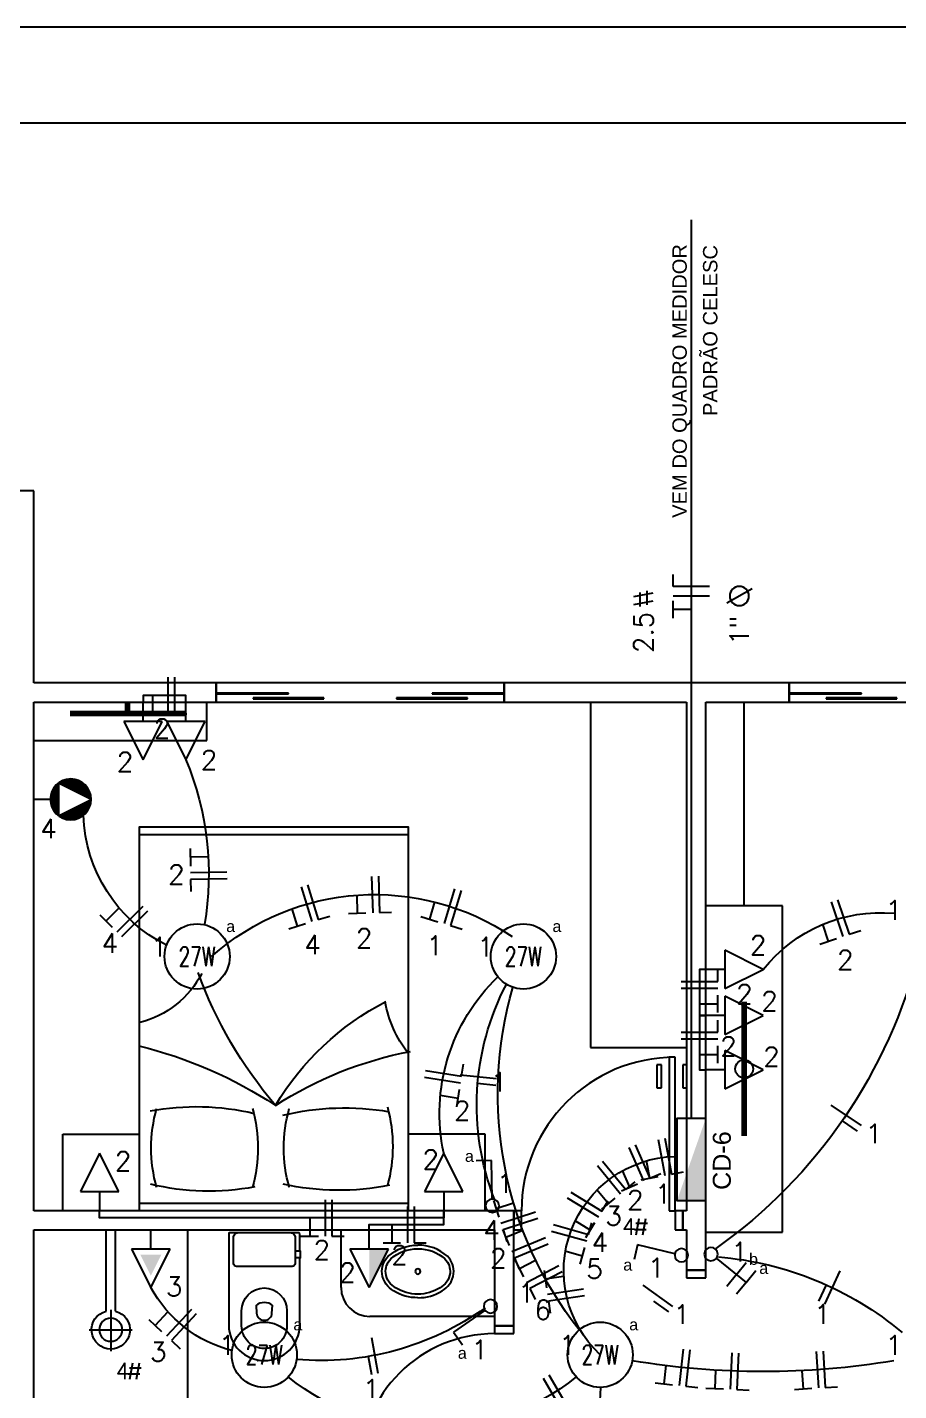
# Model space of a CAD drawing. Header units: metres. Extents: x 49 to 320, y -91 to 27.
# Drawn here: x 160.79 to 165.33, y -53.84 to -46.74 of the extents above; entities that cross this region are included whole.
import ezdxf
from ezdxf.enums import TextEntityAlignment as Align

# ---------------------------------------------------------------- set-up
doc = ezdxf.new("R2010")
doc.units = ezdxf.units.M
doc.header["$LTSCALE"] = 0.2
for name, color, linetype in [('ARQ-___-___-LEG', 3, 'Continuous'), ('ARQ-EQP', 24, 'Continuous'), ('ARQ-EQP-___-INT', 7, 'Continuous'), ('ARQ-MOB-___-INT', 7, 'Continuous'), ('BITOLA', 7, 'Continuous'), ('CIRCUITO', 7, 'Continuous'), ('CIRCUITO_FIACAO', 10, 'Continuous'), ('INTERRUPTORES', 6, 'Continuous'), ('LUMINARIAS', 1, 'Continuous'), ('SOMENTE_FIACAO', 3, 'Continuous'), ('SOMENTE_TUBULACAO', 5, 'Continuous'), ('TEXTO_INTERRUPTOR', 7, 'Continuous'), ('TOMADAS', 3, 'Continuous')]:
    doc.layers.add(name, color=color, linetype=linetype)
doc.styles.add('REGUA100', font='arial.ttf')
doc.styles.add('REGUA60', font='arial.ttf')
doc.styles.add('ROMANS', font='romans', dxfattribs={"height": 6})
doc.styles.get("Standard").update_dxf_attribs({"font": 'arial.ttf'})

# ---------------------------------------------------------------- blocks, each defined once
blk = doc.blocks.new('SAC616S2')
at = {"layer": 'ARQ-EQP', "color": 0, "linetype": 'ByBlock'}
blk.add_lwpolyline([(18.17, -1.5, -0.329256), (18.5, -1.88), (18.5, -49.6, -0.412623), (0, -68, -0.412623), (-18.5, -49.6), (-18.5, -14.45), (-18.9, -14.45), (-18.9, -10.95), (-18.5, -10.95), (-18.5, -1.88, -0.329256), (-18.17, -1.5), (-17.25, -1.5), (0, -1.5), (17.29, -1.5)], format="xyb", close=True, dxfattribs=at)
at = {"layer": 'ARQ-EQP-___-INT'}
for p, q in [((-18.5, -10.95), (-16, -10.95)), ((-18.5, -14.45), (-16, -14.45))]:
    blk.add_line(p, q, dxfattribs=at)
blk.add_lwpolyline([(-14, -1.5, 0.324141), (-16, -3.5), (-16, -17.5, 0.333333), (-14.5, -19), (0, -19), (14.5, -19, 0.333333), (16, -17.5), (16, -3.5, 0.324141), (14, -1.5, 0.324141)], format="xyb", dxfattribs=at)
for points in [[(0, -61.7, 0.418677), (11.8, -50), (11.8, -42.1, 0.411784), (0, -30.2, 0.411784), (-11.8, -42.1), (-11.8, -50, 0.418677)], [(0, -47, -0.428571), (-4, -43.3), (-4.3, -39.3, -0.16754), (0, -37.8, -0.16754), (4.3, -39.3), (4, -43.3, -0.428571)]]:
    blk.add_lwpolyline(points, format="xyb", close=True, dxfattribs=at)
blk.add_point((3.34, -68), dxfattribs=at)
blk = doc.blocks.new('SACHS__2')
at = {"layer": 'ARQ-EQP', "color": 0, "linetype": 'ByBlock'}
for p, q in [((42.29, 2.4), (0, 2.4)), ((0, 2.4), (0, -2.4)), ((42.29, -2.4), (0, -2.4))]:
    blk.add_line(p, q, dxfattribs=at)
blk.add_arc((52, 0), 10, 193.88654, 166.11346, dxfattribs=at)
at = {"layer": 'ARQ-EQP-___-INT'}
for p, q in [((52, 11.2), (52, -11.2)), ((41.6, 0), (63.2, 0))]:
    blk.add_line(p, q, dxfattribs=at)
blk.add_circle((52, 0), 6, dxfattribs=at)
blk = doc.blocks.new('SAL37S_2')
at = {"layer": 'ARQ-EQP-___-INT'}
for points in [[(0.02, -10, 0.145827), (-16.81, -14.87, 0.090827), (-22, -19.4, 0.12568), (-24.84, -26.73, 0.221372), (-20.58, -38.81, 0.186059), (0.02, -46.55, 0.186059)], [(-0.02, -10, -0.145827), (16.81, -14.87, -0.090827), (22, -19.4, -0.12568), (24.84, -26.73, -0.221372), (20.58, -38.81, -0.186059), (-0.02, -46.55, -0.186059)]]:
    blk.add_lwpolyline(points, format="xyb", dxfattribs=at)
blk.add_lwpolyline([(0, -12.5, 0.14623), (-15.5, -17, 0.09047), (-20, -20.9, 0.123903), (-22.35, -27, 0.21906), (-18.85, -37, 0.185248), (0, -44.05, 0.185248), (18.85, -37, 0.21906), (22.35, -27, 0.123903), (20, -20.9, 0.09047), (15.5, -17, 0.14623)], format="xyb", close=True, dxfattribs=at)
blk.add_circle((0, -28.25), 1.8, dxfattribs=at)
blk = doc.blocks.new('MDCCAS22')
at = {"color": 0}
blk.add_lwpolyline([(140, 0), (0, 0), (0, -200), (140, -200)], close=True, dxfattribs=at)
at = {"layer": 'ARQ-MOB-___-INT'}
for p, q in [((0, -4), (140, -4)), ((0, -196), (140, -196))]:
    blk.add_line(p, q, dxfattribs=at)
for centre, radius, start, end in [((36.14, -140.56), 130.32, 79.45741, 103.51085), ((82.89, -32.71), 76.8, 164.48595, 195.51405), ((-15.19, -32.71), 76.8, 344.48595, 15.51405), ((103.9, -146.58), 135.89, 78.80761, 102.36088), ((152.01, -32.7), 76.8, 164.48595, 195.51405), ((55.11, -33.55), 76.8, 344.48595, 15.51405), ((-55.47, 137.47), 230.14, 283.86849, 303.27711), ((29.71, 76.04), 130.31, 259.29808, 283.35216), ((243.13, -201.79), 226.41, 139.56103, 159.93611), ((178.64, 112.88), 199.47, 237.27407, 259.15181), ((195.03, 19.52), 144.83, 210.93609, 242.5714), ((106.88, 82.36), 135.99, 256.29588, 279.84092), ((188.19, -119.84), 61.23, 142.0564, 169.8271), ((-11.98, -146.66), 50.03, 27.33297, 76.02563)]:
    blk.add_arc(centre, radius, start, end, dxfattribs=at)
blk = doc.blocks.new('*U367', base_point=(3127.74, 1302.99))
at = {"linetype": 'Continuous'}
blk.add_circle((3127.74, 1302.99), 17, dxfattribs=at)
at = {"linetype": 'Continuous', "style": 'ROMANS', "width": 0.7}
blk.add_text('27W', height=10, dxfattribs=at).set_placement((3127.7, 1302.99), align=Align.MIDDLE)
blk = doc.blocks.new('*U368', base_point=(3302.74, 1302.99))
at = {"linetype": 'Continuous'}
blk.add_circle((3302.74, 1302.99), 17, dxfattribs=at)
at = {"linetype": 'Continuous', "style": 'ROMANS', "width": 0.7}
blk.add_text('27W', height=10, dxfattribs=at).set_placement((3302.7, 1302.99), align=Align.MIDDLE)
blk = doc.blocks.new('*U371', base_point=(3262.74, 1510.49))
at = {"linetype": 'Continuous'}
blk.add_circle((3262.74, 1510.49), 17, dxfattribs=at)
at = {"linetype": 'Continuous', "style": 'ROMANS', "width": 0.7}
blk.add_text('27W', height=10, dxfattribs=at).set_placement((3262.7, 1510.49), align=Align.MIDDLE)
blk = doc.blocks.new('*U372', base_point=(3092.74, 1510.49))
at = {"linetype": 'Continuous'}
blk.add_circle((3092.74, 1510.49), 17, dxfattribs=at)
at = {"linetype": 'Continuous', "style": 'ROMANS', "width": 0.7}
blk.add_text('27W', height=10, dxfattribs=at).set_placement((3092.7, 1510.49), align=Align.MIDDLE)
blk = doc.blocks.new('*U321', base_point=(1830.96, -37.01))
blk.add_lwpolyline([(1802.46, -37.01), (1802.46, -17.01), (1859.46, -17.01), (1859.46, -37.01)], close=True)
blk.add_trace([(1859.46, -17.01), (1802.46, -37.01), (1859.46, -37.01)])
blk = doc.blocks.new('*U402', base_point=(1511.24, 274.62))
at = {"color": 2}
for p, q in [((1490.54, 291.31), (1495.14, 297.85)), ((1506.9, 279.8), (1490.54, 291.31))]:
    blk.add_line(p, q, dxfattribs=at)
blk.add_circle((1509.76, 277.79), 3.5, dxfattribs=at)
blk = doc.blocks.new('*U404', base_point=(1513.03, 227.99))
at = {"color": 2}
for p, q in [((1510.66, 221.86), (1510.28, 201.86)), ((1510.28, 201.86), (1502.28, 202.01))]:
    blk.add_line(p, q, dxfattribs=at)
blk.add_circle((1510.73, 225.36), 3.5, dxfattribs=at)
blk = doc.blocks.new('*U405', base_point=(1611.24, 248.26))
at = {"color": 2}
for p, q in [((1586.41, 245.65), (1584.54, 253.43)), ((1605.85, 250.33), (1586.41, 245.65))]:
    blk.add_line(p, q, dxfattribs=at)
blk.add_circle((1609.26, 251.15), 3.5, dxfattribs=at)
blk = doc.blocks.new('*U408', base_point=(1621.24, 249.71))
for p, q in [((1642.97, 265.26), (1637.96, 271.5)), ((1627.37, 252.74), (1642.97, 265.26)), ((1637.96, 261.23), (1632.95, 267.47)), ((1642.97, 265.26), (1647.98, 259.02)), ((1637.96, 261.23), (1642.96, 255))]:
    blk.add_line(p, q)
blk.add_circle((1624.64, 250.55), 3.5)
blk = doc.blocks.new('*U410', base_point=(1332.13, 237.99))
for p, q in [((1322.13, 247.99), (1332.13, 267.99)), ((1332.13, 267.99), (1342.13, 247.99)), ((1342.13, 247.99), (1322.13, 247.99)), ((1332.13, 247.99), (1332.13, 237.99))]:
    blk.add_line(p, q)
blk.add_trace([(1326.66, 250.79), (1337.6, 250.79), (1332.13, 261.73)])
blk = doc.blocks.new('*X411')
at = {"color": 0}
for p, q in [((337.98, 767.55), (339.55, 769.11)), ((338.57, 767.25), (341.02, 769.7)), ((339.16, 766.96), (342.24, 770.04)), ((339.75, 766.66), (343.31, 770.22)), ((340.34, 766.37), (344.28, 770.31)), ((340.93, 766.07), (345.18, 770.33)), ((341.52, 765.78), (346.02, 770.28)), ((342.1, 765.49), (346.8, 770.18)), ((342.69, 765.19), (347.55, 770.05)), ((343.28, 764.9), (348.26, 769.87)), ((343.87, 764.6), (348.94, 769.66)), ((344.46, 764.31), (349.58, 769.43)), ((345.05, 764.01), (350.2, 769.16)), ((345.64, 763.72), (350.79, 768.86)), ((332.42, 757.57), (337.42, 762.57)), ((332.44, 758.47), (337.42, 763.45)), ((332.47, 756.73), (337.42, 761.68)), ((332.52, 759.44), (337.42, 764.34)), ((332.56, 755.94), (337.42, 760.8)), ((332.71, 760.51), (337.42, 765.22)), ((333.04, 761.73), (337.42, 766.1)), ((333.63, 763.2), (337.42, 766.99)), ((335.06, 765.51), (337.24, 767.69)), ((346.23, 763.42), (351.35, 768.55)), ((346.82, 763.13), (351.89, 768.2)), ((347.41, 762.83), (352.41, 767.84)), ((348, 762.54), (352.9, 767.45)), ((348.59, 762.24), (353.38, 767.03)), ((349.18, 761.95), (353.83, 766.6)), ((349.77, 761.65), (354.25, 766.14)), ((350.35, 761.36), (354.66, 765.66)), ((350.94, 761.07), (355.04, 765.16)), ((351.53, 760.77), (355.4, 764.64)), ((352.12, 760.48), (355.74, 764.09)), ((352.71, 760.18), (356.05, 763.52)), ((353.3, 759.89), (356.33, 762.92)), ((353.89, 759.59), (356.59, 762.3)), ((354.48, 759.3), (356.82, 761.64)), ((355.07, 759), (357.02, 760.96)), ((332.7, 755.2), (337.42, 759.92)), ((332.87, 754.49), (337.42, 759.03)), ((333.08, 753.81), (337.42, 758.15)), ((333.32, 753.17), (337.42, 757.26)), ((333.59, 752.55), (337.42, 756.38)), ((333.88, 751.96), (337.42, 755.5)), ((334.2, 751.39), (337.42, 754.61)), ((334.55, 750.85), (337.42, 753.73)), ((334.91, 750.34), (337.42, 752.84)), ((340.45, 746.15), (346.83, 752.53)), ((341.11, 745.92), (348.6, 753.42)), ((341.79, 745.73), (350.37, 754.3)), ((342.51, 745.56), (352.13, 755.19)), ((343.27, 745.44), (353.9, 756.07)), ((344.07, 745.36), (355.67, 756.95)), ((344.93, 745.33), (357.42, 757.82)), ((345.85, 745.36), (357.38, 756.9)), ((346.85, 745.48), (357.27, 755.9)), ((347.95, 745.7), (357.05, 754.79)), ((349.23, 746.1), (356.65, 753.52)), ((355.66, 758.71), (357.19, 760.24)), ((356.25, 758.41), (357.31, 759.48)), ((356.84, 758.12), (357.39, 758.67)), ((335.3, 749.84), (337.42, 751.96)), ((335.71, 749.37), (337.42, 751.08)), ((336.15, 748.92), (337.42, 750.19)), ((336.6, 748.49), (337.42, 749.31)), ((337.08, 748.09), (337.42, 748.43)), ((337.58, 747.71), (337.99, 748.11)), ((338.11, 747.35), (339.76, 749)), ((338.66, 747.01), (341.53, 749.88)), ((339.23, 746.7), (343.3, 750.77)), ((339.83, 746.41), (345.06, 751.65)), ((350.84, 746.82), (355.93, 751.91))]:
    blk.add_line(p, q, dxfattribs=at)
blk = doc.blocks.new('*U412', base_point=(1271.24, 13.66))
for p, q in [((1283.99, 22.16), (1300.99, 13.66)), ((1283.99, 5.16), (1283.99, 22.16)), ((1279.74, 13.66), (1271.24, 13.66)), ((1300.99, 13.66), (1283.99, 5.16))]:
    blk.add_line(p, q)
blk.add_circle((1290.37, 13.66), 10.62)
at = {"xscale": 0.85, "yscale": 0.85, "zscale": 0.85}
blk.add_blockref('*X411', (997.19, -630.49), dxfattribs=at)
blk = doc.blocks.new('*U416', base_point=(1305.42, 227.99))
for p, q in [((1305.42, 217.99), (1305.42, 227.99)), ((1295.42, 217.99), (1315.42, 217.99)), ((1305.42, 197.99), (1295.42, 217.99)), ((1315.42, 217.99), (1305.42, 197.99))]:
    blk.add_line(p, q)
blk = doc.blocks.new('*U417', base_point=(1484.76, 227.99))
for p, q in [((1484.76, 217.99), (1484.76, 227.99)), ((1474.76, 217.99), (1494.76, 217.99)), ((1484.76, 197.99), (1474.76, 217.99)), ((1494.76, 217.99), (1484.76, 197.99))]:
    blk.add_line(p, q)
blk = doc.blocks.new('*U418', base_point=(1350.4, -37.01))
for p, q in [((1340.4, -27.01), (1350.4, -7.01)), ((1350.4, -7.01), (1360.4, -27.01)), ((1360.4, -27.01), (1340.4, -27.01)), ((1350.4, -27.01), (1350.4, -37.01))]:
    blk.add_line(p, q)
blk = doc.blocks.new('*U419', base_point=(1328.06, -37.01))
for p, q in [((1318.06, -27.01), (1328.06, -7.01)), ((1328.06, -7.01), (1338.06, -27.01)), ((1338.06, -27.01), (1318.06, -27.01)), ((1328.06, -27.01), (1328.06, -37.01))]:
    blk.add_line(p, q)
blk = doc.blocks.new('*U420', base_point=(1621.24, 102.24))
for p, q in [((1631.24, 112.24), (1651.24, 102.24)), ((1631.24, 92.24), (1631.24, 112.24)), ((1631.24, 102.24), (1621.24, 102.24)), ((1651.24, 102.24), (1631.24, 92.24))]:
    blk.add_line(p, q)
blk = doc.blocks.new('*U421', base_point=(1621.24, 126.22))
for p, q in [((1631.24, 136.22), (1651.24, 126.22)), ((1631.24, 116.22), (1631.24, 136.22)), ((1631.24, 126.22), (1621.24, 126.22)), ((1651.24, 126.22), (1631.24, 116.22))]:
    blk.add_line(p, q)
blk = doc.blocks.new('*U422', base_point=(1621.24, 154.5))
for p, q in [((1631.24, 164.5), (1651.24, 154.5)), ((1631.24, 144.5), (1631.24, 164.5)), ((1631.24, 154.5), (1621.24, 154.5)), ((1651.24, 154.5), (1631.24, 144.5))]:
    blk.add_line(p, q)
blk = doc.blocks.new('*U438', base_point=(1566.35, 319.99))
at = {"linetype": 'ByBlock'}
for start, end in [(64.71513, 64.71513), (1.87242, 60.25791)]:
    blk.add_arc((1347.88, 312.85), 218.58, start, end, dxfattribs=at)
blk = doc.blocks.new('*U444', base_point=(1360.03, 78.92))
at = {"linetype": 'ByBlock'}
for start, end in [(16.02017, 16.02017), (337.45978, 9.75183)]:
    blk.add_arc((1206.81, 52.59), 155.47, start, end, dxfattribs=at)
blk = doc.blocks.new('*U434', base_point=(1605.24, 199.63))
at = {"linetype": 'ByBlock'}
for start, end in [(283.82247, 283.82247), (133.0073, 268.33735)]:
    blk.add_arc((1606.98, 259.32), 59.72, start, end, dxfattribs=at)
blk = doc.blocks.new('*U435', base_point=(1553.79, 314.56))
at = {"linetype": 'ByBlock'}
blk.add_arc((1478.74, 221.27), 119.73, 51.18675, 128.81325, dxfattribs=at)
blk = doc.blocks.new('*U437', base_point=(1582.95, 306.12))
at = {"linetype": 'ByBlock'}
blk.add_arc((1651.12, -104.29), 416.04, 80.56994, 99.43006, dxfattribs=at)
blk = doc.blocks.new('*U439', base_point=(1555.21, 290.06))
at = {"linetype": 'ByBlock'}
for start, end in [(201.09787, 201.09787), (141.96764, 196.2101)]:
    blk.add_arc((1712.22, 167.25), 199.34, start, end, dxfattribs=at)
blk = doc.blocks.new('*U440', base_point=(1512.8, 85.09))
at = {"linetype": 'ByBlock'}
for start, end in [(311.54724, 311.54724), (228.45276, 303.94152)]:
    blk.add_arc((1441.24, 191.41), 128.16, start, end, dxfattribs=at)
blk = doc.blocks.new('*U441', base_point=(1517.42, 110.02))
at = {"linetype": 'ByBlock'}
blk.add_arc((1637.2, 172.85), 135.26, 158.7442, 207.67668, dxfattribs=at)
blk = doc.blocks.new('*U442', base_point=(1512.98, 106.13))
at = {"linetype": 'ByBlock'}
blk.add_arc((1580.88, 177.25), 98.33, 167.81988, 226.32762, dxfattribs=at)
blk = doc.blocks.new('*U443', base_point=(1340.3, 89.58))
at = {"linetype": 'ByBlock'}
blk.add_arc((1375.37, 19.49), 78.38, 116.57626, 178.208, dxfattribs=at)
blk = doc.blocks.new('*U445', base_point=(1484.76, 227.99))
at = {"linetype": 'ByBlock'}
blk.add_lwpolyline([(1484.76, 227.99), (1484.76, 231.73), (1305.42, 231.73), (1305.42, 227.99)], dxfattribs=at)
blk = doc.blocks.new('*U446', base_point=(1374.38, 300.85))
at = {"linetype": 'ByBlock'}
blk.add_arc((1391.24, 235.58), 67.41, 104.48774, 151.26272, dxfattribs=at)
blk = doc.blocks.new('*U447', base_point=(1408.07, 305.44))
at = {"linetype": 'ByBlock'}
blk.add_arc((1420.79, 159.08), 146.92, 54.38759, 94.96753, dxfattribs=at)
blk = doc.blocks.new('*U455', base_point=(1723.55, 291.41))
at = {"linetype": 'ByBlock'}
blk.add_arc((1614.14, 421.38), 169.89, 274.61369, 310.09085, dxfattribs=at)
blk = doc.blocks.new('*U456', base_point=(1732.37, 92.94))
at = {"linetype": 'ByBlock'}
blk.add_arc((1470.13, 27.02), 270.4, 14.10915, 54.66184, dxfattribs=at)
blk = doc.blocks.new('*U457', base_point=(1719.32, 72.99))
at = {"linetype": 'ByBlock'}
for start, end in [(287.56289, 287.56289), (218.43399, 275.06739)]:
    blk.add_arc((1712.42, 150.79), 78.11, start, end, dxfattribs=at)
blk = doc.blocks.new('*U478', base_point=(1621.24, 102.24))
at = {"linetype": 'ByBlock'}
blk.add_lwpolyline([(1621.24, 102.24), (1617.97, 102.24), (1617.97, 126.22), (1621.24, 126.22)], dxfattribs=at)
blk = doc.blocks.new('*U479', base_point=(1621.24, 126.22))
at = {"linetype": 'ByBlock'}
blk.add_lwpolyline([(1621.24, 126.22), (1617.97, 126.22), (1617.97, 154.5), (1621.24, 154.5)], dxfattribs=at)
blk = doc.blocks.new('*U480', base_point=(1350.4, -37.01))
at = {"linetype": 'ByBlock'}
blk.add_lwpolyline([(1350.4, -37.01), (1350.4, -40.44), (1328.06, -40.44), (1328.06, -37.01)], dxfattribs=at)
blk = doc.blocks.new('*U448', base_point=(1438.38, 237.99))
for p, q in [((1428.38, 247.99), (1438.38, 267.99)), ((1438.38, 267.99), (1448.38, 247.99)), ((1448.38, 247.99), (1428.38, 247.99)), ((1438.38, 247.99), (1438.38, 237.99))]:
    blk.add_line(p, q)
blk.add_trace([(1438.38, 247.99), (1448.38, 247.99), (1438.38, 267.99)])
blk = doc.blocks.new('*U481', base_point=(2818.1, 237.99))
at = {"linetype": 'ByBlock'}
blk.add_lwpolyline([(2818.1, 237.99), (2818.1, 235.21), (2779.22, 235.21), (2779.22, 227.99), (2779.22, 227.99)], dxfattribs=at)
blk = doc.blocks.new('N')
for p, q in [((0, 9.5), (-6.33, 9.5)), ((0, -9.5), (0, 9.5))]:
    blk.add_line(p, q)
blk = doc.blocks.new('F')
blk.add_line((0, -9.5), (0, 9.5))
blk = doc.blocks.new('T')
at = {"linetype": 'Continuous'}
for p, q in [((4.57, 9.5), (-4.57, 9.5)), ((0, 0), (0, 9.5))]:
    blk.add_line(p, q, dxfattribs=at)
blk = doc.blocks.new('*U508', base_point=(2667.9, 201.33))
at = {"layer": 'SOMENTE_FIACAO', "linetype": 'ByBlock', "rotation": 10.63878627}
for name, p in [('N', (2662.35, 199.57)), ('F', (2665.79, 200.21)), ('T', (2673.72, 201.7))]:
    blk.add_blockref(name, p, dxfattribs=at)
blk = doc.blocks.new('*U509', base_point=(2725.25, 323.63))
at = {"layer": 'SOMENTE_FIACAO', "linetype": 'ByBlock', "rotation": 30.37507652}
for name, p in [('T', (2729.69, 327.49)), ('N', (2719.71, 321.64)), ('F', (2722.73, 323.41))]:
    blk.add_blockref(name, p, dxfattribs=at)
blk = doc.blocks.new('*U511', base_point=(2657.77, 308.57))
at = {"layer": 'SOMENTE_FIACAO', "linetype": 'ByBlock', "rotation": 353.79237064}
for name, p in [('N', (2652.1, 309.93)), ('F', (2655.58, 309.55)), ('T', (2663.61, 308.68))]:
    blk.add_blockref(name, p, dxfattribs=at)
blk = doc.blocks.new('*U512', base_point=(2728.28, 258.83))
at = {"layer": 'SOMENTE_FIACAO', "linetype": 'ByBlock', "rotation": 297.42262544}
for name, p in [('N', (2726.04, 264.19)), ('F', (2727.65, 261.08)), ('T', (2731.37, 253.92))]:
    blk.add_blockref(name, p, dxfattribs=at)
blk = doc.blocks.new('*U513', base_point=(2778.19, 67.67))
at = {"layer": 'SOMENTE_FIACAO', "linetype": 'ByBlock', "rotation": 343.3321522000001}
for name, p in [('N', (2772.94, 70.29)), ('F', (2776.29, 69.29)), ('T', (2784.03, 66.97))]:
    blk.add_blockref(name, p, dxfattribs=at)
blk = doc.blocks.new('R')
blk.add_line((0, 0), (0, 9.5))
blk = doc.blocks.new('*U519', base_point=(2817.17, 302.38))
at = {"layer": 'SOMENTE_FIACAO', "linetype": 'ByBlock', "rotation": 10.2935086}
for name, p in [('F', (2815.22, 303.32)), ('R', (2818.67, 303.94))]:
    blk.add_blockref(name, p, dxfattribs=at)
blk = doc.blocks.new('*U520', base_point=(2760.1, 159.96))
at = {"layer": 'SOMENTE_FIACAO', "linetype": 'ByBlock', "rotation": 84.48042533}
for name, p in [('F', (2761.25, 158.1)), ('R', (2761.59, 161.58))]:
    blk.add_blockref(name, p, dxfattribs=at)
blk = doc.blocks.new('*U521', base_point=(2670.18, 272.76))
at = {"layer": 'SOMENTE_FIACAO', "linetype": 'ByBlock', "rotation": 54.14379192}
for name, p in [('F', (2667.85, 272.28)), ('R', (2669.9, 275.12))]:
    blk.add_blockref(name, p, dxfattribs=at)
blk = doc.blocks.new('*U525', base_point=(2578.29, 266.99))
at = {"layer": 'SOMENTE_FIACAO', "linetype": 'ByBlock', "rotation": 335.13352304}
for name, p in [('F', (2576.82, 267.98)), ('R', (2579.99, 266.5))]:
    blk.add_blockref(name, p, dxfattribs=at)
blk = doc.blocks.new('*U526', base_point=(2571.15, 179.39))
at = {"layer": 'SOMENTE_FIACAO', "linetype": 'ByBlock', "rotation": 55.62120412000001}
for name, p in [('R', (2571.68, 181.15)), ('F', (2569.7, 178.26))]:
    blk.add_blockref(name, p, dxfattribs=at)
blk = doc.blocks.new('*U571', base_point=(2680.81, 205.24))
at = {"layer": 'SOMENTE_FIACAO', "linetype": 'ByBlock', "rotation": 23.75053618999999}
for name, p in [('T', (2686.36, 207)), ('N', (2675.76, 202.33)), ('F', (2678.97, 203.74))]:
    blk.add_blockref(name, p, dxfattribs=at)
blk = doc.blocks.new('*U574', base_point=(2631.81, 310.41))
at = {"layer": 'SOMENTE_FIACAO', "linetype": 'ByBlock', "rotation": 357.3840892900001}
for name, p in [('N', (2626.07, 311.57)), ('F', (2629.57, 311.41)), ('T', (2637.64, 311.05))]:
    blk.add_blockref(name, p, dxfattribs=at)
blk = doc.blocks.new('*U576', base_point=(2735.47, 243.46))
at = {"layer": 'SOMENTE_FIACAO', "linetype": 'ByBlock', "rotation": 292.53173877}
for name, p in [('N', (2733.67, 248.98)), ('F', (2735.01, 245.75)), ('T', (2738.11, 238.29))]:
    blk.add_blockref(name, p, dxfattribs=at)
blk = doc.blocks.new('*U577', base_point=(2818.85, 63.01))
at = {"layer": 'SOMENTE_FIACAO', "linetype": 'ByBlock', "rotation": 1.60808932}
for name, p in [('N', (2813.05, 63.14)), ('F', (2816.55, 63.24)), ('T', (2824.62, 63.46))]:
    blk.add_blockref(name, p, dxfattribs=at)
blk = doc.blocks.new('*U578', base_point=(2902.03, 49.43))
at = {"layer": 'SOMENTE_FIACAO', "linetype": 'ByBlock', "rotation": 271.16543662}
for name, p in [('N', (2901.62, 55.21)), ('F', (2901.69, 51.71)), ('T', (2901.85, 43.64))]:
    blk.add_blockref(name, p, dxfattribs=at)
blk = doc.blocks.new('*U579', base_point=(2925.25, -40.36))
at = {"layer": 'SOMENTE_FIACAO', "linetype": 'ByBlock'}
for name, p in [('N', (2919.46, -40.44)), ('F', (2922.96, -40.44)), ('T', (2931.03, -40.44))]:
    blk.add_blockref(name, p, dxfattribs=at)
blk = doc.blocks.new('*U580', base_point=(2779.89, 162.15))
at = {"layer": 'SOMENTE_FIACAO', "linetype": 'ByBlock', "rotation": 81.13581409}
for name, p in [('T', (2781.15, 167.81)), ('N', (2779.37, 156.38)), ('F', (2779.91, 159.84))]:
    blk.add_blockref(name, p, dxfattribs=at)
blk = doc.blocks.new('*U581', base_point=(2800.51, 235.33))
at = {"layer": 'SOMENTE_FIACAO', "linetype": 'ByBlock'}
for name, p in [('N', (2794.72, 235.21)), ('F', (2798.22, 235.21)), ('T', (2806.29, 235.21))]:
    blk.add_blockref(name, p, dxfattribs=at)
blk = doc.blocks.new('*U582', base_point=(2843.33, 231.57))
at = {"layer": 'SOMENTE_FIACAO', "linetype": 'ByBlock'}
for name, p in [('N', (2837.54, 231.73)), ('F', (2841.04, 231.73)), ('T', (2849.11, 231.73))]:
    blk.add_blockref(name, p, dxfattribs=at)
blk = doc.blocks.new('*U584', base_point=(2575.93, 78.43))
at = {"layer": 'SOMENTE_FIACAO', "linetype": 'ByBlock', "rotation": 18.61657323}
for name, p in [('T', (2581.98, 78.62)), ('N', (2571.01, 74.93)), ('F', (2574.33, 76.04))]:
    blk.add_blockref(name, p, dxfattribs=at)
blk = doc.blocks.new('*U585', base_point=(2646.14, 114.38))
at = {"layer": 'SOMENTE_FIACAO', "linetype": 'ByBlock', "rotation": 90}
for name, p in [('T', (2646.01, 120.16)), ('F', (2646.01, 112.09)), ('N', (2646.01, 108.59))]:
    blk.add_blockref(name, p, dxfattribs=at)
blk = doc.blocks.new('*U586', base_point=(2645.46, 140.78))
at = {"layer": 'SOMENTE_FIACAO', "linetype": 'ByBlock', "rotation": 90}
for name, p in [('T', (2646.01, 146.57)), ('F', (2646.01, 138.49)), ('N', (2646.01, 134.99))]:
    blk.add_blockref(name, p, dxfattribs=at)
blk = doc.blocks.new('*U598', base_point=(2694.6, 213.63))
at = {"layer": 'SOMENTE_FIACAO', "linetype": 'ByBlock', "rotation": 39.44598987}
for name, p in [('T', (2699.42, 216.89)), ('N', (2690.48, 209.53)), ('F', (2693.19, 211.76))]:
    blk.add_blockref(name, p, dxfattribs=at)
blk = doc.blocks.new('bitol')
for p, q in [((5.27, 10), (3.33, -0.04)), ((9.37, 10), (7.44, -0.04)), ((2.25, 3.18), (9.54, 3.18)), ((3.08, 6.89), (10.37, 6.89))]:
    blk.add_line(p, q)
at = {"style": 'ROMANS'}
blk.add_attdef('BS', (10.82, -0.01), '', height=10, dxfattribs=at)
blk = doc.blocks.new('*U600', base_point=(2918.28, 284.1))
at = {"layer": 'SOMENTE_FIACAO', "linetype": 'ByBlock', "rotation": 316.81205534}
for name, p in [('N', (2914.66, 288.69)), ('F', (2917.21, 286.3)), ('T', (2923.1, 280.77))]:
    blk.add_blockref(name, p, dxfattribs=at)
blk = doc.blocks.new('*U601', base_point=(2707.3, 228.56))
at = {"layer": 'SOMENTE_FIACAO', "linetype": 'ByBlock', "rotation": 58.54093424}
for name, p in [('T', (2710.97, 233.09)), ('N', (2704.93, 223.22)), ('F', (2706.76, 226.21))]:
    blk.add_blockref(name, p, dxfattribs=at)
blk = doc.blocks.new('*U602', base_point=(2740.69, 229.39))
at = {"layer": 'SOMENTE_FIACAO', "linetype": 'ByBlock', "rotation": 288.20652481}
for name, p in [('N', (2739.32, 235.03)), ('F', (2740.41, 231.7)), ('T', (2742.93, 224.03))]:
    blk.add_blockref(name, p, dxfattribs=at)
blk = doc.blocks.new('*U603', base_point=(2853.03, 68.66))
at = {"layer": 'SOMENTE_FIACAO', "linetype": 'ByBlock', "rotation": 17.11009382}
for name, p in [('T', (2858.48, 70.62)), ('N', (2847.42, 67.22)), ('F', (2850.76, 68.25))]:
    blk.add_blockref(name, p, dxfattribs=at)
blk = doc.blocks.new('*U604', base_point=(2714.33, 243.39))
at = {"layer": 'SOMENTE_FIACAO', "linetype": 'ByBlock', "rotation": 74.46085579999999}
for name, p in [('T', (2716.09, 248.9)), ('F', (2713.93, 241.12)), ('N', (2712.99, 237.75))]:
    blk.add_blockref(name, p, dxfattribs=at)
blk = doc.blocks.new('*U607', base_point=(2943.74, 73.79))
at = {"layer": 'SOMENTE_FIACAO', "linetype": 'ByBlock', "rotation": 314.57112833}
for name, p in [('F', (2940.39, 78.61)), ('F', (2942.85, 76.12)), ('T', (2948.51, 70.37))]:
    blk.add_blockref(name, p, dxfattribs=at)
blk = doc.blocks.new('*U608', base_point=(2715.39, 267.83))
at = {"layer": 'SOMENTE_FIACAO', "linetype": 'ByBlock', "rotation": 278.28594645}
for name, p in [('N', (2715.27, 273.66)), ('F', (2715.77, 270.19)), ('T', (2716.94, 262.2))]:
    blk.add_blockref(name, p, dxfattribs=at)
blk = doc.blocks.new('*U609', base_point=(2586.89, 310.1))
at = {"layer": 'SOMENTE_FIACAO', "linetype": 'ByBlock', "rotation": 3.587455530000001}
for name, p in [('N', (2581.06, 310.57)), ('F', (2584.55, 310.78)), ('T', (2592.61, 311.29))]:
    blk.add_blockref(name, p, dxfattribs=at)
blk = doc.blocks.new('diam')
blk.add_line((8.47, 11.54), (1.06, -1.68))
blk.add_circle((4.96, 5.01), 5)
at = {"style": 'ROMANS'}
blk.add_attdef('DS', (12.39, -0.01), '', height=10, dxfattribs=at)

msp = doc.modelspace()

# ---------------------------------------------------------------- linework, layer by layer
at = {"color": 15}
msp.add_line((188.8835, -46.7371), (141.6146, -46.7371), dxfattribs=at)
at = {"color": 0}
msp.add_line((188.3835, -47.2371), (142.8646, -47.2371), dxfattribs=at)
for p, q in [((160.8254, -49.153), (160.6754, -49.153)), ((160.8254, -50.153), (160.8254, -49.153)), ((161.7754, -50.153), (160.8254, -50.153)), ((161.7754, -50.253), (161.7754, -50.153)), ((161.7764, -50.153), (161.7754, -50.153)), ((161.7754, -50.153), (161.7754, -50.253)), ((163.2744, -50.153), (161.7764, -50.153)), ((161.7764, -50.253), (161.7764, -50.153)), ((162.1517, -50.2055), (161.7824, -50.2055)), ((161.7824, -50.2055), (161.7824, -50.2105)), ((161.7824, -50.2105), (162.1517, -50.2105)), ((162.1517, -50.2105), (162.1517, -50.2055)), ((163.2684, -50.2055), (162.8992, -50.2055)), ((162.8992, -50.2055), (162.8992, -50.2105)), ((162.8992, -50.2105), (163.2684, -50.2105)), ((163.2684, -50.2105), (163.2684, -50.2055)), ((163.2754, -50.153), (163.2744, -50.153)), ((163.2744, -50.153), (163.2744, -50.253)), ((163.2754, -50.153), (163.2754, -50.253)), ((164.7604, -50.153), (163.2754, -50.153)), ((163.2754, -50.253), (163.2754, -50.153)), ((164.7604, -50.253), (164.7604, -50.153)), ((164.7614, -50.153), (164.7604, -50.153)), ((164.7604, -50.153), (164.7604, -50.253)), ((166.2594, -50.153), (164.7614, -50.153)), ((164.7614, -50.253), (164.7614, -50.153)), ((165.1367, -50.2055), (164.7674, -50.2055)), ((164.7674, -50.2055), (164.7674, -50.2105)), ((164.7674, -50.2105), (165.1367, -50.2105)), ((165.1367, -50.2105), (165.1367, -50.2055)), ((160.8254, -52.903), (160.8254, -50.253)), ((160.8254, -50.253), (161.7754, -50.253)), ((161.7254, -50.453), (161.7254, -50.253)), ((161.7754, -50.253), (161.7764, -50.253)), ((161.7764, -50.253), (163.2744, -50.253)), ((162.3363, -50.2305), (161.967, -50.2305)), ((161.967, -50.2305), (161.967, -50.2355)), ((161.967, -50.2355), (162.3363, -50.2355)), ((162.3363, -50.2355), (162.3363, -50.2305)), ((163.0838, -50.2305), (162.7145, -50.2305)), ((162.7145, -50.2305), (162.7145, -50.2355)), ((162.7145, -50.2355), (163.0838, -50.2355)), ((163.0838, -50.2355), (163.0838, -50.2305)), ((163.2744, -50.253), (163.2754, -50.253)), ((163.2754, -50.253), (164.2254, -50.253)), ((163.7254, -50.253), (163.7254, -52.053)), ((164.2254, -50.253), (164.2254, -52.903)), ((164.3254, -53.213), (164.3254, -50.253)), ((164.3254, -50.253), (164.7604, -50.253)), ((164.5254, -51.3137), (164.5254, -50.253)), ((164.7604, -50.253), (164.7614, -50.253)), ((164.7614, -50.253), (166.2594, -50.253)), ((165.3213, -50.2305), (164.952, -50.2305)), ((164.952, -50.2305), (164.952, -50.2355)), ((164.952, -50.2355), (165.3213, -50.2355)), ((165.3213, -50.2355), (165.3213, -50.2305)), ((160.8254, -50.453), (161.7254, -50.453)), ((164.7254, -51.3137), (164.3254, -51.3137)), ((164.7254, -53.0137), (164.7254, -51.3137)), ((163.7254, -52.053), (164.2254, -52.053)), ((164.1654, -52.103), (164.1354, -52.103)), ((164.1354, -52.103), (164.1354, -52.903)), ((164.1654, -52.903), (164.1654, -52.103)), ((164.0704, -52.143), (164.0704, -52.263)), ((164.0954, -52.143), (164.0704, -52.143)), ((164.0954, -52.263), (164.0954, -52.143)), ((164.2054, -52.143), (164.2054, -52.263)), ((164.2254, -52.143), (164.2054, -52.143)), ((164.0704, -52.263), (164.0954, -52.263)), ((164.2054, -52.263), (164.2254, -52.263)), ((160.9754, -52.903), (160.9754, -52.503)), ((160.9754, -52.503), (161.3754, -52.503)), ((163.1754, -52.503), (162.7754, -52.503)), ((163.1754, -52.903), (163.1754, -52.503)), ((163.3254, -52.903), (160.8254, -52.903)), ((163.3254, -53.003), (163.3254, -52.903)), ((163.3654, -52.903), (163.3254, -52.903)), ((163.3254, -52.903), (163.3254, -53.003)), ((163.3654, -53.003), (163.3654, -52.903)), ((164.1354, -52.903), (164.1654, -52.903)), ((164.2054, -52.903), (164.1654, -52.903)), ((164.1654, -52.903), (164.1654, -53.003)), ((164.2054, -52.903), (164.2054, -53.003)), ((164.2254, -52.903), (164.2054, -52.903)), ((164.2054, -53.003), (164.2054, -52.903)), ((160.8254, -54.303), (160.8254, -53.003)), ((160.8254, -53.003), (163.2254, -53.003)), ((161.6254, -53.003), (161.6254, -54.303)), ((162.4254, -53.303), (162.4254, -53.003)), ((163.2254, -53.003), (163.2254, -53.503)), ((163.3254, -53.503), (163.3254, -53.003)), ((163.3254, -53.003), (163.3654, -53.003)), ((164.1654, -53.003), (164.2054, -53.003)), ((164.2054, -53.003), (164.2254, -53.003)), ((164.2254, -53.003), (164.2254, -53.213)), ((164.3254, -53.0137), (164.7254, -53.0137)), ((164.2254, -53.213), (164.3254, -53.213)), ((164.3254, -53.213), (164.2254, -53.213)), ((164.2254, -53.213), (164.2254, -53.253)), ((164.2254, -53.253), (164.3254, -53.253)), ((164.3254, -53.253), (164.3254, -53.213)), ((163.2254, -53.453), (162.5754, -53.453)), ((163.2254, -53.503), (163.3254, -53.503)), ((163.3254, -53.503), (163.2254, -53.503)), ((163.2254, -53.503), (163.2254, -53.543)), ((163.2254, -53.543), (163.3254, -53.543)), ((163.3254, -53.543), (163.3254, -53.503))]:
    msp.add_line(p, q)
at = {"const_width": 0.03}
for points in [[(161.3129, -50.3126), (161.3129, -50.253)], [(161.3129, -50.3126), (161.6129, -50.3126), (161.0129, -50.3126)], [(164.5254, -52.1637), (164.5254, -52.5137), (164.5254, -51.8137)]]:
    msp.add_lwpolyline(points, dxfattribs=at)
msp.add_circle((164.5254, -52.1637), 0.0468)
for centre, radius, start, end in [((164.1654, -52.903), 0.8, 90, 180), ((162.5754, -53.303), 0.15, 180, 270), ((163.2254, -54.243), 0.7, 90, 180)]:
    msp.add_arc(centre, radius, start, end)
at = {"layer": 'SOMENTE_TUBULACAO', "const_width": 0.01}
msp.add_lwpolyline([(164.2504, -52.4226), (164.2504, -47.739)], dxfattribs=at)

# ---------------------------------------------------------------- block references
at = {"linetype": 'ByBlock', "xscale": -0.01, "yscale": 0.01, "zscale": 0.01, "rotation": 90}
for name, p in [('N', (164.2504, -49.6506)), ('F', (164.2504, -49.7006)), ('T', (164.2504, -49.7706))]:
    msp.add_blockref(name, p, dxfattribs=at)
at = {"linetype": 'ByBlock'}
ref = msp.add_blockref('diam', (164.5504, -49.6506), dxfattribs=dict(at, xscale=-0.01, yscale=0.01, zscale=0.01, rotation=90))
ref.add_attrib('DS', '1"', (164.5506, -49.9555), dxfattribs={"height": 0.1, "rotation": 90, "style": 'ROMANS'})
ref = msp.add_blockref('bitol', (164.0504, -49.6506), dxfattribs=dict(at, xscale=-0.01, yscale=0.01, zscale=0.01, rotation=90))
ref.add_attrib('BS', '2.5', (164.0506, -49.997), dxfattribs={"height": 0.1, "rotation": 90, "style": 'ROMANS'})
for name, p, xscale, yscale, zscale, rotation in [('MDCCAS22', (161.3754, -52.903), -0.01, 0.01, 0.01, 180), ('SACHS__2', (161.2254, -53.003), -0.01, 0.01, 0.01, 90), ('SAL37S_2', (162.8254, -53.431), -0.0075, 0.0075, 0.0075, 180)]:
    msp.add_blockref(name, p, dxfattribs=dict(xscale=xscale, yscale=yscale, zscale=zscale, rotation=rotation))
at = {"xscale": -0.01, "yscale": 0.01, "zscale": 0.01}
msp.add_blockref('SAC616S2', (162.0254, -53.003), dxfattribs=at)
at = {"layer": 'BITOLA', "linetype": 'ByBlock'}
ref = msp.add_blockref('bitol', (164.0417, -52.9428), dxfattribs=dict(at, xscale=0.0085, yscale=0.0085, zscale=0.0085, rotation=180))
ref.add_attrib('BS', '4', (163.8889, -53.0277), dxfattribs={"layer": '0', "height": 0.085, "style": 'ROMANS'})
ref = msp.add_blockref('bitol', (161.4038, -53.6955), dxfattribs=dict(at, xscale=0.0085, yscale=0.0085, zscale=0.0085, rotation=180))
ref.add_attrib('BS', '4', (161.2511, -53.7804), dxfattribs={"layer": '0', "height": 0.085, "style": 'ROMANS'})
at = {"layer": 'INTERRUPTORES', "xscale": -0.01, "yscale": 0.01, "zscale": 0.01, "rotation": 180}
for name, p in [('*U404', (163.2366, -52.903)), ('*U405', (164.2187, -53.1057)), ('*U408', (164.3187, -53.1202)), ('*U402', (163.2187, -53.3692))]:
    msp.add_blockref(name, p, dxfattribs=at)
at = {"layer": 'LUMINARIAS', "xscale": 0.01, "yscale": 0.01, "zscale": 0.01}
for name, p in [('*U372', (161.6754, -51.578)), ('*U371', (163.3754, -51.578)), ('*U367', (162.0254, -53.653)), ('*U368', (163.7754, -53.653))]:
    msp.add_blockref(name, p, dxfattribs=at)
at = {"layer": 'LUMINARIAS', "xscale": -0.0075, "yscale": 0.0075, "zscale": 0.0075, "rotation": 90}
msp.add_blockref('*U321', (164.3254, -52.6364), dxfattribs=at)
at = {"layer": 'SOMENTE_FIACAO', "linetype": 'ByBlock', "xscale": 0.01, "yscale": 0.01, "zscale": 0.01, "rotation": 180}
for name, p in [('*U579', (161.5004, -50.2194)), ('*U578', (161.7326, -51.1173)), ('*U603', (162.2226, -51.3096)), ('*U577', (162.5644, -51.2532)), ('*U513', (162.9709, -51.2997)), ('*U584', (164.9935, -51.4074)), ('*U607', (161.3155, -51.3609)), ('*U585', (164.2915, -51.7668)), ('*U586', (164.2983, -52.0308)), ('*U580', (162.9539, -52.2446)), ('*U520', (163.1518, -52.2227)), ('*U526', (165.0414, -52.4169)), ('*U571', (163.9448, -52.6755)), ('*U508', (164.0738, -52.6363)), ('*U598', (163.8068, -52.7594)), ('*U601', (163.6798, -52.9086)), ('*U582', (162.3196, -52.9387)), ('*U602', (163.3459, -52.9169)), ('*U581', (162.7478, -52.9763)), ('*U604', (163.6096, -53.0569)), ('*U576', (163.3981, -53.0576)), ('*U512', (163.4701, -53.2113)), ('*U608', (163.5989, -53.3013)), ('*U525', (164.97, -53.2929)), ('*U521', (164.0511, -53.3506)), ('*U600', (161.57, -53.464)), ('*U519', (162.5811, -53.6468)), ('*U511', (164.1751, -53.7087)), ('*U574', (164.4347, -53.7272)), ('*U609', (164.884, -53.724)), ('*U509', (163.5003, -53.8593))]:
    msp.add_blockref(name, p, dxfattribs=at)
at = {"layer": 'SOMENTE_TUBULACAO', "linetype": 'Continuous', "yscale": 0.01, "zscale": 0.01, "rotation": 180}
for name, p, xscale in [('*U444', (161.7133, -51.4122), -0.01), ('*U444', (159.7875, -51.4122), 0.01), ('*U480', (161.617, -50.253), -0.01), ('*U439', (163.6651, -53.5236), -0.01), ('*U443', (161.516, -51.5188), -0.01), ('*U440', (163.316, -51.4739), -0.01), ('*U457', (165.3062, -51.3529), -0.01), ('*U438', (157.7244, -53.8229), 0.01), ('*U438', (163.7765, -53.8229), -0.01), ('*U456', (165.4367, -51.5524), -0.01), ('*U442', (163.2428, -51.6843), -0.01), ('*U478', (164.3254, -51.6454), -0.01), ('*U441', (163.2871, -51.7232), -0.01), ('*U479', (164.3254, -51.8853), -0.01), ('*U434', (164.1654, -52.6193), -0.01), ('*U445', (162.9606, -52.903), -0.01), ('*U481', (162.5718, -53.003), 0.01), ('*U455', (165.3485, -53.5371), -0.01), ('*U446', (161.8568, -53.6315), -0.01), ('*U447', (162.1936, -53.6774), -0.01), ('*U437', (163.9425, -53.6842), -0.01), ('*U435', (163.6508, -53.7686), -0.01)]:
    msp.add_blockref(name, p, dxfattribs=dict(at, xscale=xscale))
at = {"layer": 'TOMADAS', "xscale": -0.01, "yscale": 0.01, "zscale": 0.01, "rotation": 180}
for name, p in [('*U419', (161.3936, -50.253)), ('*U419', (161.3936, -50.253)), ('*U418', (161.617, -50.253)), ('*U418', (161.617, -50.253)), ('*U412', (160.8254, -50.7596)), ('*U412', (160.8254, -50.7596)), ('*U420', (164.3254, -51.6454)), ('*U420', (164.3254, -51.6454)), ('*U421', (164.3254, -51.8853)), ('*U421', (164.3254, -51.8853)), ('*U422', (164.3254, -52.168)), ('*U422', (164.3254, -52.168)), ('*U416', (161.1672, -52.903)), ('*U416', (161.1672, -52.903)), ('*U417', (162.9606, -52.903)), ('*U417', (162.9606, -52.903)), ('*U410', (161.4343, -53.003)), ('*U410', (161.4343, -53.003)), ('*U448', (162.5718, -53.003)), ('*U448', (162.5718, -53.003))]:
    msp.add_blockref(name, p, dxfattribs=at)

# ---------------------------------------------------------------- texts
at = {"layer": 'ARQ-___-___-LEG', "style": 'REGUA60'}
for s, p in [('VEM DO QUADRO MEDIDOR', (164.2266, -49.2928)), ('PADRÃO CELESC', (164.3861, -48.7623))]:
    msp.add_text(s, height=0.075, rotation=90, dxfattribs=at).set_placement(p)
at = {"layer": 'CIRCUITO', "style": 'ROMANS'}
for s, p in [('2', (161.2571, -50.6139)), ('2', (161.6946, -50.6045)), ('4', (160.8581, -50.9625)), ('1', (165.2629, -51.3863)), ('1', (161.4344, -51.578)), ('1', (163.1344, -51.578)), ('2', (164.5557, -51.5692)), ('2', (164.6149, -51.8605)), ('2', (164.625, -52.1501)), ('2', (161.2472, -52.6943)), ('2', (162.8499, -52.6859)), ('1', (163.2366, -52.8101)), ('1', (164.4579, -53.1671)), ('2', (162.4159, -53.2747)), ('1', (164.0247, -53.2497)), ('3', (161.5127, -53.3477)), ('1', (161.7884, -53.653)), ('1', (163.5615, -53.653)), ('1', (165.2629, -53.653)), ('1', (163.1055, -53.6765))]:
    msp.add_text(s, height=0.1, dxfattribs=at).set_placement(p)
at = {"layer": 'CIRCUITO_FIACAO', "linetype": 'ByBlock', "style": 'ROMANS'}
for s, p in [('2', (161.4504, -50.4399)), ('2', (161.5246, -51.201)), ('4', (161.1775, -51.5587)), ('4', (162.2335, -51.5664)), ('2', (162.5031, -51.5324)), ('1', (162.8709, -51.5709)), ('2', (165.0096, -51.6453)), ('2', (164.4845, -51.8239)), ('2', (164.4012, -52.0964)), ('1', (163.2061, -52.282)), ('2', (163.0137, -52.4314)), ('1', (165.1588, -52.551)), ('1', (164.06, -52.8651)), ('2', (163.9153, -52.8967)), ('3', (163.8028, -52.9788)), ('4', (163.1672, -53.0537)), ('2', (162.2825, -53.1571)), ('4', (163.7303, -53.1171)), ('2', (162.6868, -53.1833)), ('2', (163.2019, -53.2001)), ('5', (163.7033, -53.2552)), ('1', (163.3459, -53.3808)), ('6', (163.4333, -53.4689)), ('1', (164.1572, -53.4923)), ('1', (164.8905, -53.4912)), ('3', (161.4303, -53.6873)), ('1', (162.5398, -53.8814))]:
    msp.add_text(s, height=0.1, dxfattribs=at).set_placement(p)
at = {"layer": 'LUMINARIAS', "style": 'REGUA100'}
msp.add_text('CD-6', height=0.09375, rotation=90, dxfattribs=at).set_placement((164.4559, -52.7943))
at = {"layer": 'TEXTO_INTERRUPTOR'}
for s, p in [('a', (161.85, -51.4211)), ('a', (163.55, -51.4211)), ('a', (163.0941, -52.6185)), ('b', (164.5742, -53.1534)), ('a', (163.919, -53.185)), ('a', (164.6274, -53.2021)), ('a', (162.2, -53.4961)), ('a', (163.95, -53.4961)), ('a', (163.0569, -53.6443))]:
    msp.add_text(s, height=0.06, dxfattribs=at).set_placement(p, align=Align.MIDDLE)

doc.saveas('drawing.dxf')
